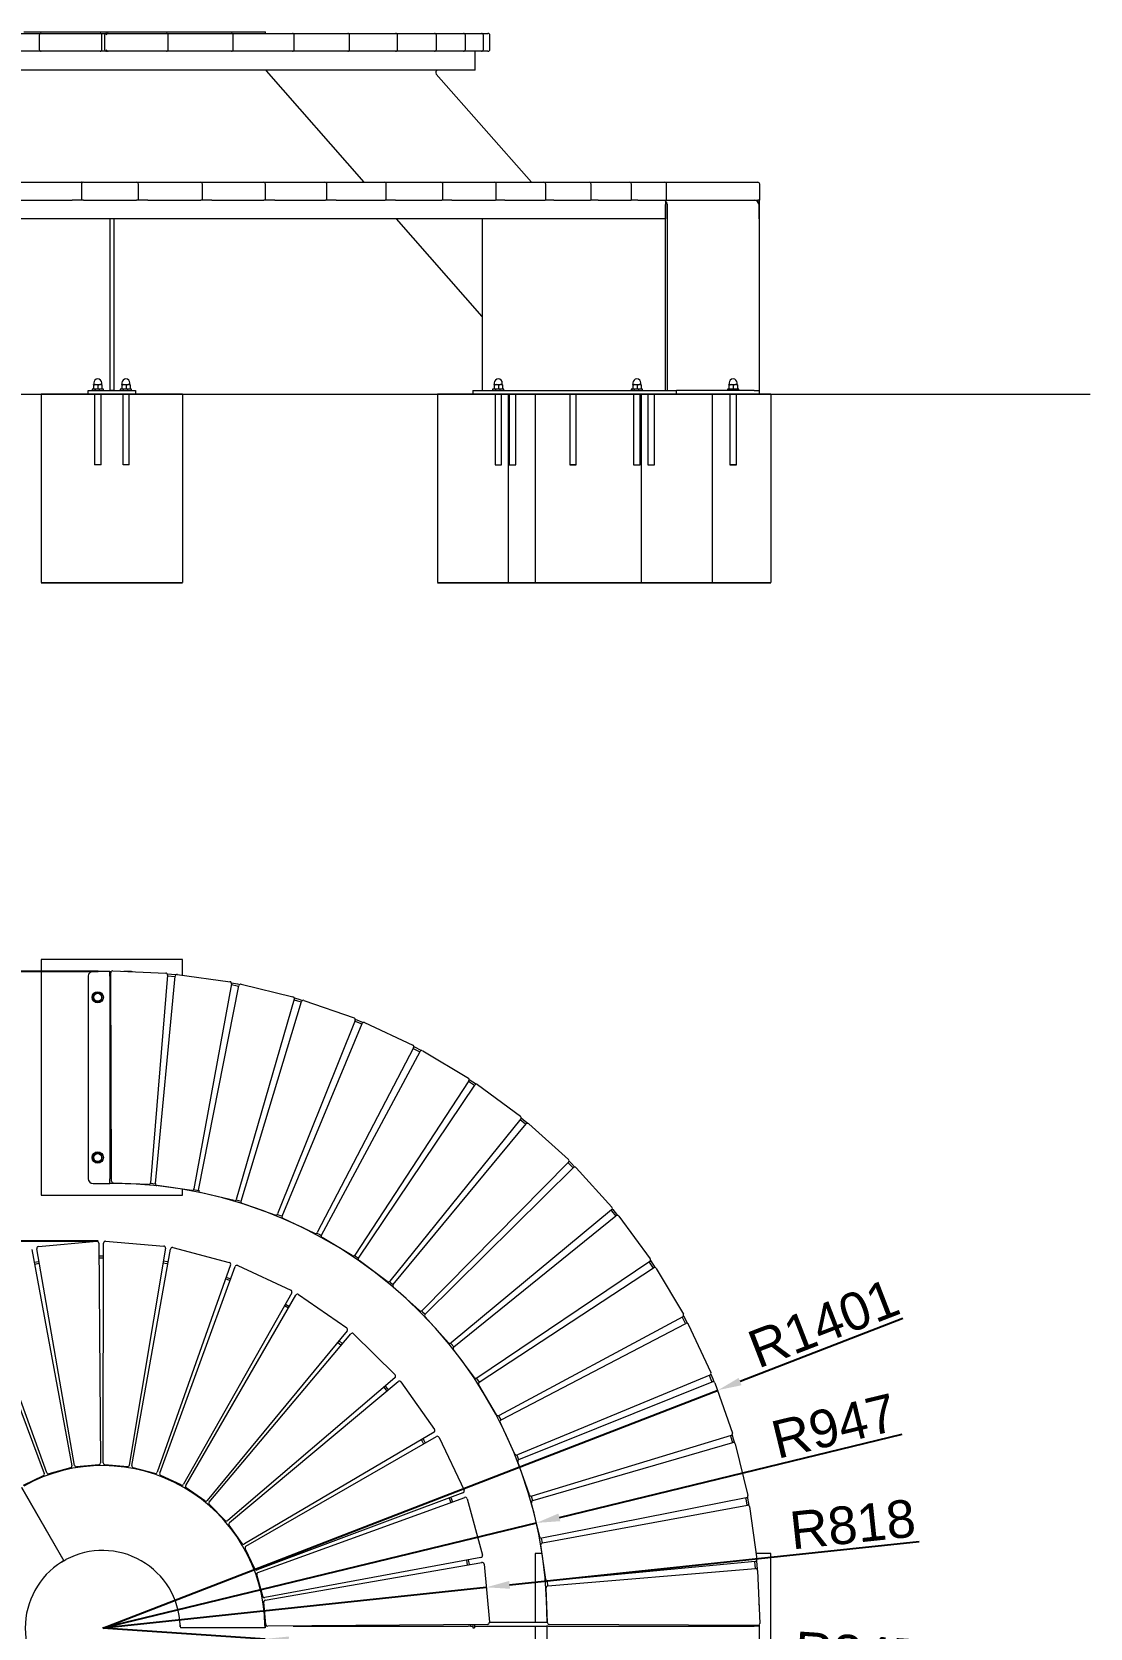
# Model space of a CAD drawing. Header units: millimetres. Extents: x -505 to 8929, y 370 to 7171.
# Drawn here: x 1021 to 3267, y 3784 to 7171 of the extents above; entities that cross this region are included whole.
import ezdxf

# ---------------------------------------------------------------- set-up
doc = ezdxf.new("R2010")
doc.units = ezdxf.units.MM
doc.linetypes.add('HIDDEN', pattern=[1.905, 1.27, -0.635])
for name, color, linetype, lineweight in [('ZANO_R', 7, 'Continuous', 0), ('ZANO_R_przerywana', 7, 'HIDDEN', 0), ('ZANO_W', 1, 'Continuous', 0)]:
    doc.layers.add(name, color=color, linetype=linetype, lineweight=lineweight)
doc.styles.get("Standard").update_dxf_attribs({"font": 'ARIALUNI.TTF'})
doc.dimstyles.new('pl i ang', dxfattribs={"dimtxt": 50, "dimasz": 50, "dimexe": 1.25, "dimexo": 0.625, "dimgap": 10, "dimtad": 1, "dimtoh": 1, "dimtxsty": 'Standard', "dimcen": 2.5, "dimclrd": 1, "dimclre": 1, "dimclrt": 1, "dimadec": 0, "dimazin": 0, "dimtfac": 1, "dimtmove": 0, "dimatfit": 3, "dimfxl": 1, "dimarcsym": 1})

# ---------------------------------------------------------------- blocks, each defined once
blk = doc.blocks.new('*D427')
at = {"layer": 'ZANO_W', "color": 1, "lineweight": -2}
for p, q in [((2869.3, 4440.4), (2524.1, 4306.8)), ((1171.2, 3783.2), (2477.5, 4288.8))]:
    blk.add_line(p, q, dxfattribs=at)
at = {"layer": 'ZANO_W', "color": 1}
blk.add_solid([(2521.1, 4314.6), (2527.1, 4299), (2477.5, 4288.8)], dxfattribs=at)
at = {"layer": 'ZANO_W', "color": 1, "insert": (2701.6, 4430.1), "char_height": 80, "attachment_point": 5, "rotation": 21.1572}
blk.add_mtext('R1401', dxfattribs=at)
blk = doc.blocks.new('*D428')
at = {"layer": 'ZANO_W', "color": 1, "lineweight": -2}
for p, q in [((2140.4, 4018.7), (2868.5, 4195)), ((1171.4, 3783.9), (2091.8, 4006.9))]:
    blk.add_line(p, q, dxfattribs=at)
at = {"layer": 'ZANO_W', "color": 1}
blk.add_solid([(2138.4, 4026.8), (2142.3, 4010.6), (2091.8, 4006.9)], dxfattribs=at)
at = {"layer": 'ZANO_W', "color": 1, "insert": (2723.8, 4212.3), "char_height": 80, "attachment_point": 5, "rotation": 13.6175}
blk.add_mtext('R947', dxfattribs=at)
blk = doc.blocks.new('*D429')
at = {"layer": 'ZANO_W', "color": 1, "lineweight": -2}
for p, q in [((2034.8, 3875.4), (2904.5, 3967.6)), ((1171.4, 3784), (1985.1, 3870.2))]:
    blk.add_line(p, q, dxfattribs=at)
at = {"layer": 'ZANO_W', "color": 1}
blk.add_solid([(2033.9, 3883.7), (2035.7, 3867.1), (1985.1, 3870.2)], dxfattribs=at)
at = {"layer": 'ZANO_W', "color": 1, "insert": (2763.1, 4003.7), "char_height": 80, "attachment_point": 5, "rotation": 6.0475}
blk.add_mtext('R818', dxfattribs=at)
blk = doc.blocks.new('*D430')
at = {"layer": 'ZANO_W', "color": 1, "lineweight": -2}
for p, q in [((1171.4, 3784), (1515.8, 3760.8)), ((1565.7, 3757.5), (2906.5, 3667.5))]:
    blk.add_line(p, q, dxfattribs=at)
at = {"layer": 'ZANO_W', "color": 1}
blk.add_solid([(1566.3, 3765.8), (1565.2, 3749.2), (1515.8, 3760.8)], dxfattribs=at)
at = {"layer": 'ZANO_W', "color": 1, "insert": (2773.3, 3727.5), "char_height": 80, "attachment_point": 5, "rotation": 356.1618}
blk.add_mtext('R345', dxfattribs=at)
blk = doc.blocks.new('*D432')
at = {"layer": 'ZANO_W', "color": 1, "lineweight": -2}
for p, q in [((1161.2, 4604.8), (-302.4, 4604.8)), ((-292.4, 4554.8), (-292.4, 3012.7)), ((1161.2, 2962.7), (-302.4, 2962.7))]:
    blk.add_line(p, q, dxfattribs=at)
at = {"layer": 'ZANO_W', "color": 1}
for points in [[(-284.1, 4554.8), (-300.7, 4554.8), (-292.4, 4604.8)], [(-300.7, 3012.7), (-284.1, 3012.7), (-292.4, 2962.7)]]:
    blk.add_solid(points, dxfattribs=at)
at = {"layer": 'ZANO_W', "color": 1, "insert": (-343.3, 3783.7), "char_height": 80, "attachment_point": 5, "rotation": 90}
blk.add_mtext('1642', dxfattribs=at)
blk = doc.blocks.new('*D433')
at = {"layer": 'ZANO_W', "color": 1, "lineweight": -2}
for p, q in [((1161.2, 5177.4), (-411.4, 5177.4)), ((-401.4, 5127.4), (-401.4, 2433.3)), ((1161.2, 2383.3), (-411.4, 2383.3))]:
    blk.add_line(p, q, dxfattribs=at)
at = {"layer": 'ZANO_W', "color": 1}
for points in [[(-393, 5127.4), (-409.7, 5127.4), (-401.4, 5177.4)], [(-409.7, 2433.3), (-393, 2433.3), (-401.4, 2383.3)]]:
    blk.add_solid(points, dxfattribs=at)
at = {"layer": 'ZANO_W', "color": 1, "insert": (-452.2, 3780.3), "char_height": 80, "attachment_point": 5, "rotation": 90}
blk.add_mtext('2794', dxfattribs=at)

msp = doc.modelspace()

# ---------------------------------------------------------------- linework, layer by layer
at = {"layer": 'ZANO_R', "color": 7}
for p, q in [((902.1, 7168.3), (1022.2, 7168.3)), ((1003.7, 7171.3), (1516.3, 7171.3)), ((1022.2, 7168.3), (1040.3, 7168.3)), ((1036.3, 7164.3), (1036.3, 7134.3)), ((1040.3, 7168.3), (1164, 7168.3)), ((1164, 7168.3), (1165.4, 7168.3)), ((1165.4, 7168.3), (1178.9, 7168.3)), ((1169.4, 7134.3), (1169.4, 7164.3)), ((1174.9, 7164.3), (1174.9, 7134.3)), ((1178.9, 7168.3), (1182.3, 7168.3)), ((1182.3, 7168.3), (1306, 7168.3)), ((1306, 7168.3), (1324.1, 7168.3)), ((1310, 7134.3), (1310, 7164.3)), ((1324.1, 7168.3), (1444, 7168.3)), ((1444, 7168.3), (1461.2, 7168.3)), ((1448, 7134.3), (1448, 7164.3)), ((1461.2, 7168.3), (1573.7, 7168.3)), ((1573.7, 7168.3), (1589.5, 7168.3)), ((1577.7, 7134.3), (1577.7, 7164.3)), ((1589.5, 7168.3), (1691.1, 7168.3)), ((1691.1, 7168.3), (1705.1, 7168.3)), ((1695.1, 7134.3), (1695.1, 7164.3)), ((1705.1, 7168.3), (1792.8, 7168.3)), ((1792.8, 7168.3), (1804.5, 7168.3)), ((1796.8, 7134.3), (1796.8, 7164.3)), ((1804.5, 7168.3), (1875.5, 7168.3)), ((1875.5, 7168.3), (1884.7, 7168.3)), ((1879.5, 7134.3), (1879.5, 7164.3)), ((1884.7, 7168.3), (1936.9, 7168.3)), ((1936.9, 7168.3), (1943.2, 7168.3)), ((1940.9, 7134.3), (1940.9, 7164.3)), ((1943.2, 7168.3), (1975.1, 7168.3)), ((1975.1, 7168.3), (1978.2, 7168.3)), ((1978.2, 7168.3), (1988.8, 7168.3)), ((1979.1, 7134.3), (1979.1, 7164.3)), ((1992.8, 7134.3), (1992.8, 7164.3)), ((1022.2, 7130.3), (902.1, 7130.3)), ((1027, 7130.3), (1022.2, 7130.3)), ((1040.3, 7130.3), (1027, 7130.3)), ((1164, 7130.3), (1040.3, 7130.3)), ((1164.1, 7130.3), (1164, 7130.3)), ((1182.1, 7130.3), (1164.1, 7130.3)), ((1182.3, 7130.3), (1182.1, 7130.3)), ((1306, 7130.3), (1182.3, 7130.3)), ((1319.2, 7130.3), (1306, 7130.3)), ((1324.1, 7130.3), (1319.2, 7130.3)), ((1444, 7130.3), (1324.1, 7130.3)), ((1451.7, 7130.3), (1444, 7130.3)), ((1461.2, 7130.3), (1451.7, 7130.3)), ((1573.7, 7130.3), (1461.2, 7130.3)), ((1575.7, 7130.3), (1573.7, 7130.3)), ((1589.5, 7130.3), (1575.7, 7130.3)), ((1691.1, 7130.3), (1589.5, 7130.3)), ((1705.1, 7130.3), (1691.1, 7130.3)), ((1792.8, 7130.3), (1705.1, 7130.3)), ((1804.5, 7130.3), (1792.8, 7130.3)), ((1875.5, 7130.3), (1804.5, 7130.3)), ((1884.7, 7130.3), (1875.5, 7130.3)), ((1936.9, 7130.3), (1884.7, 7130.3)), ((1943.2, 7130.3), (1936.9, 7130.3)), ((1975.1, 7130.3), (1943.2, 7130.3)), ((1961.4, 7090.3), (1961.4, 7130.3)), ((1978.2, 7130.3), (1975.1, 7130.3)), ((1988.8, 7130.3), (1978.2, 7130.3)), ((1961.4, 7090.3), (775.9, 7090.3)), ((1726.1, 6852.3), (1518.3, 7088.9)), ((1879.2, 7082), (2080.9, 6852.3)), ((994, 6852.3), (1106.5, 6852.3)), ((1106.5, 6852.3), (1126, 6852.3)), ((1125.8, 6848.3), (1125.8, 6814.3)), ((1129.8, 6852.3), (1242.8, 6852.3)), ((1242.8, 6852.3), (1266.2, 6852.3)), ((1246.8, 6814.3), (1246.8, 6848.3)), ((1266.2, 6852.3), (1378.5, 6852.3)), ((1378.5, 6852.3), (1401.8, 6852.3)), ((1382.5, 6814.3), (1382.5, 6848.3)), ((1401.8, 6852.3), (1512.3, 6852.3)), ((1512.3, 6852.3), (1535.3, 6852.3)), ((1516.3, 6814.3), (1516.3, 6848.3)), ((1535.3, 6852.3), (1642.8, 6852.3)), ((1642.8, 6852.3), (1665.3, 6852.3)), ((1646.8, 6814.3), (1646.8, 6848.3)), ((1665.3, 6852.3), (1768.9, 6852.3)), ((1768.9, 6852.3), (1790.5, 6852.3)), ((1772.9, 6814.3), (1772.9, 6848.3)), ((1790.5, 6852.3), (1889.1, 6852.3)), ((1889.1, 6852.3), (1909.8, 6852.3)), ((1893.1, 6814.3), (1893.1, 6848.3)), ((1909.8, 6852.3), (2002.4, 6852.3)), ((2002.4, 6852.3), (2021.8, 6852.3)), ((2006.4, 6814.3), (2006.4, 6848.3)), ((2021.8, 6852.3), (2107.6, 6852.3)), ((2107.6, 6852.3), (2125.5, 6852.3)), ((2111.6, 6814.3), (2111.6, 6848.3)), ((2125.5, 6852.3), (2203.6, 6852.3)), ((2203.6, 6852.3), (2219.8, 6852.3)), ((2207.6, 6814.3), (2207.6, 6848.3)), ((2219.8, 6852.3), (2289.4, 6852.3)), ((2289.4, 6852.3), (2303.8, 6852.3)), ((2293.4, 6814.3), (2293.4, 6848.3)), ((2303.8, 6852.3), (2364.2, 6852.3)), ((2364.2, 6852.3), (2561.7, 6852.3)), ((2368.2, 6814.3), (2368.2, 6848.3)), ((2565.7, 6814.3), (2565.7, 6848.3)), ((2565.7, 6848.3), (2565.7, 6848.3)), ((993.7, 6814.3), (1106.2, 6814.3)), ((1108.9, 6814.3), (1106.2, 6814.3)), ((1126.6, 6814.3), (1108.9, 6814.3)), ((1129.9, 6814.3), (1126.6, 6814.3)), ((1129.9, 6814.3), (1242.8, 6814.3)), ((1245.4, 6814.3), (1242.8, 6814.3)), ((1263.3, 6814.3), (1245.4, 6814.3)), ((1266.7, 6814.3), (1263.3, 6814.3)), ((1266.7, 6814.3), (1378.9, 6814.3)), ((1381.4, 6814.3), (1378.9, 6814.3)), ((1399.1, 6814.3), (1381.4, 6814.3)), ((1402.7, 6814.3), (1399.1, 6814.3)), ((1402.7, 6814.3), (1513.1, 6814.3)), ((1515.4, 6814.3), (1513.1, 6814.3)), ((1532.9, 6814.3), (1515.4, 6814.3)), ((1536.5, 6814.3), (1532.9, 6814.3)), ((1536.5, 6814.3), (1644.1, 6814.3)), ((1646.2, 6814.3), (1644.1, 6814.3)), ((1663.2, 6814.3), (1646.2, 6814.3)), ((1666.9, 6814.3), (1663.2, 6814.3)), ((1666.9, 6814.3), (1770.5, 6814.3)), ((1772.5, 6814.3), (1770.5, 6814.3)), ((1788.8, 6814.3), (1772.5, 6814.3)), ((1792.5, 6814.3), (1788.8, 6814.3)), ((1792.5, 6814.3), (1891.1, 6814.3)), ((1892.9, 6814.3), (1891.1, 6814.3)), ((1908.5, 6814.3), (1892.9, 6814.3)), ((1912.1, 6814.3), (1908.5, 6814.3)), ((1912.1, 6814.3), (2004.7, 6814.3)), ((2006.3, 6814.3), (2004.7, 6814.3)), ((2020.9, 6814.3), (2006.4, 6814.3)), ((2024.4, 6814.3), (2020.9, 6814.3)), ((2024.4, 6814.3), (2110.2, 6814.3)), ((2111.5, 6814.3), (2110.2, 6814.3)), ((2125, 6814.3), (2111.6, 6814.3)), ((2128.4, 6814.3), (2125, 6814.3)), ((2128.4, 6814.3), (2206.5, 6814.3)), ((2207.6, 6814.3), (2206.5, 6814.3)), ((2219.7, 6814.3), (2207.6, 6814.3)), ((2223, 6814.3), (2219.7, 6814.3)), ((2223, 6814.3), (2292.5, 6814.3)), ((2293.4, 6814.3), (2292.5, 6814.3)), ((2304.1, 6814.3), (2293.4, 6814.3)), ((2307.2, 6814.3), (2304.1, 6814.3)), ((2307.2, 6814.3), (2367.6, 6814.3)), ((2365.7, 6814.3), (2365.7, 6774.3)), ((2368.2, 6814.3), (2367.6, 6814.3)), ((2368.2, 6814.3), (2554.3, 6814.3)), ((2554.3, 6814.3), (2561.7, 6814.3)), ((2560.3, 6814.3), (2560.3, 6812.3)), ((2565.7, 6814.3), (2561.7, 6814.3)), ((2564.3, 6774.3), (2564.3, 6814.3)), ((2564.3, 6814.3), (2564.3, 6804.3)), ((2365.7, 6804.3), (2365.7, 6804.8)), ((2365.7, 6410.3), (2365.7, 6804.3)), ((2369.7, 6410.3), (2369.7, 6804.3)), ((2564.3, 6804.3), (2564.3, 6410.3)), ((2365.7, 6774.3), (483.6, 6774.3)), ((1186.3, 6774.3), (1186.3, 6410.3)), ((1194.3, 6774.3), (1194.3, 6410.3)), ((1976.3, 6567.5), (1794.6, 6774.3)), ((1976.3, 6774.3), (1976.3, 6410.3)), ((2564.3, 6774.3), (2564.3, 6774.3)), ((1140.3, 6402.3), (1140.3, 6410.3)), ((1140.3, 6410.3), (1150.3, 6410.3)), ((1148.3, 6412.8), (1148.3, 6410.3)), ((1172.3, 6412.8), (1148.3, 6412.8)), ((1150.3, 6410.3), (1230.3, 6410.3)), ((1151.3, 6422.8), (1151.3, 6422.8)), ((1151.3, 6422.8), (1156, 6422.8)), ((1151.3, 6422.8), (1151.3, 6422.8)), ((1151.3, 6412.8), (1151.3, 6412.8)), ((1151.4, 6422), (1151.4, 6413.6)), ((1151.8, 6426.3), (1151.8, 6423.1)), ((1156, 6422.8), (1165, 6422.8)), ((1160.6, 6422), (1160.6, 6413.6)), ((1169.3, 6422.8), (1165, 6422.8)), ((1168.8, 6423.1), (1168.8, 6426.3)), ((1169.3, 6422.8), (1169.3, 6422.8)), ((1169.3, 6412.8), (1169.3, 6412.8)), ((1169.4, 6422), (1169.4, 6413.6)), ((1172.3, 6410.3), (1172.3, 6412.8)), ((1194.3, 6410.3), (1186.3, 6410.3)), ((1208.3, 6412.8), (1208.3, 6410.3)), ((1232.3, 6412.8), (1208.3, 6412.8)), ((1211.3, 6422.8), (1211.3, 6422.8)), ((1211.3, 6422.8), (1216, 6422.8)), ((1211.3, 6422.8), (1211.3, 6422.8)), ((1211.3, 6412.8), (1211.3, 6412.8)), ((1211.4, 6422), (1211.4, 6413.6)), ((1211.8, 6426.3), (1211.8, 6423.1)), ((1216, 6422.8), (1225, 6422.8)), ((1220.6, 6422), (1220.6, 6413.6)), ((1229.3, 6422.8), (1225, 6422.8)), ((1228.8, 6423.1), (1228.8, 6426.3)), ((1229.3, 6422.8), (1229.3, 6422.8)), ((1229.3, 6412.8), (1229.3, 6412.8)), ((1229.4, 6422), (1229.4, 6413.6)), ((1230.3, 6410.3), (1240.3, 6410.3)), ((1232.3, 6410.3), (1232.3, 6412.8)), ((1240.3, 6410.3), (1240.3, 6402.3)), ((1956.9, 6410.3), (1956.9, 6402.3)), ((1956.9, 6410.3), (1961.9, 6410.3)), ((1961.9, 6410.3), (2334, 6410.3)), ((1998.8, 6412.8), (1998.8, 6410.3)), ((2022.8, 6412.8), (1998.8, 6412.8)), ((2001.8, 6422.8), (2001.8, 6422.8)), ((2001.8, 6422.8), (2006.5, 6422.8)), ((2001.8, 6422.8), (2001.8, 6422.8)), ((2001.8, 6412.8), (2001.8, 6412.8)), ((2002, 6422), (2002, 6413.6)), ((2002.3, 6426.3), (2002.3, 6423.1)), ((2006.5, 6422.8), (2015.5, 6422.8)), ((2011.1, 6422), (2011.1, 6413.6)), ((2019.8, 6422.8), (2015.5, 6422.8)), ((2019.3, 6423.1), (2019.3, 6426.3)), ((2019.8, 6422.8), (2019.8, 6422.8)), ((2019.8, 6412.8), (2019.8, 6412.8)), ((2020, 6422), (2020, 6413.6)), ((2022.8, 6410.3), (2022.8, 6412.8)), ((2293, 6412.8), (2293, 6410.3)), ((2317, 6412.8), (2293, 6412.8)), ((2296, 6422.8), (2296, 6422.8)), ((2296, 6422.8), (2300.8, 6422.8)), ((2296, 6422.8), (2296, 6422.8)), ((2296, 6412.8), (2296, 6412.8)), ((2296.2, 6422), (2296.2, 6413.6)), ((2296.5, 6426.3), (2296.5, 6423.1)), ((2300.8, 6422.8), (2309.8, 6422.8)), ((2305.3, 6422), (2305.3, 6413.6)), ((2314, 6422.8), (2309.8, 6422.8)), ((2313.5, 6423.1), (2313.5, 6426.3)), ((2314, 6422.8), (2314, 6422.8)), ((2314, 6412.8), (2314, 6412.8)), ((2314.2, 6422), (2314.2, 6413.6)), ((2317, 6410.3), (2317, 6412.8)), ((2334, 6410.3), (2347.6, 6410.3)), ((2347.6, 6410.3), (2387.7, 6410.3)), ((2365.7, 6410.3), (2369.7, 6410.3)), ((2387.7, 6410.3), (2389.1, 6410.3)), ((2389.1, 6402.3), (2389.1, 6410.3)), ((2554.3, 6410.3), (2389.1, 6410.3)), ((2497.3, 6412.8), (2497.3, 6410.3)), ((2521.3, 6412.8), (2497.3, 6412.8)), ((2500.3, 6422.8), (2500.3, 6422.8)), ((2500.3, 6422.8), (2505, 6422.8)), ((2500.3, 6422.8), (2500.3, 6422.8)), ((2500.3, 6412.8), (2500.3, 6412.8)), ((2500.4, 6422), (2500.4, 6413.6)), ((2500.8, 6426.3), (2500.8, 6423.1)), ((2505, 6422.8), (2514, 6422.8)), ((2509.6, 6422), (2509.6, 6413.6)), ((2518.3, 6422.8), (2514, 6422.8)), ((2517.8, 6423.1), (2517.8, 6426.3)), ((2518.3, 6422.8), (2518.3, 6422.8)), ((2518.3, 6412.8), (2518.3, 6412.8)), ((2518.4, 6422), (2518.4, 6413.6)), ((2521.3, 6410.3), (2521.3, 6412.8)), ((2554.3, 6410.3), (2564.3, 6410.3)), ((2564.3, 6410.3), (2564.3, 6402.3)), ((1040.3, 6402.3), (1340.3, 6402.3)), ((1340.3, 6402.3), (1040.3, 6402.3)), ((1167.3, 6402.3), (1153.3, 6402.3)), ((1167.3, 6402.3), (1153.3, 6402.3)), ((1227.3, 6402.3), (1213.3, 6402.3)), ((1227.3, 6402.3), (1213.3, 6402.3)), ((1881.5, 6402.3), (2314.1, 6402.3)), ((2031.8, 6402.3), (1881.5, 6402.3)), ((2003.9, 6402.3), (2017.8, 6402.3)), ((2464.5, 6402.3), (2031.8, 6402.3)), ((2033.9, 6402.3), (2047.9, 6402.3)), ((2089.3, 6402.3), (2464.5, 6402.3)), ((2589.3, 6402.3), (2089.3, 6402.3)), ((2176.3, 6402.3), (2162.3, 6402.3)), ((2176.3, 6402.3), (2162.3, 6402.3)), ((2298.1, 6402.3), (2312, 6402.3)), ((2314.1, 6402.3), (2464.5, 6402.3)), ((2328.1, 6402.3), (2342.1, 6402.3)), ((2464.5, 6402.3), (2589.3, 6402.3)), ((2516.3, 6402.3), (2502.3, 6402.3)), ((2516.3, 6402.3), (2502.3, 6402.3)), ((1140.3, 5167.4), (1140.3, 4737.4)), ((1186.3, 5177.4), (1150.3, 5177.4)), ((1186.3, 5177.4), (1189.4, 5177.4)), ((1186.3, 5167.4), (1186.3, 5177.4)), ((1186.3, 5167.4), (1186.3, 4737.4)), ((1189.9, 4731.9), (1187.9, 5174.3)), ((1192.1, 5178.3), (1304.9, 5173.9)), ((1230.3, 5177.4), (1215.7, 5177.4)), ((1308.8, 5169.6), (1272.1, 4728.7)), ((1282.8, 4727.1), (1324.8, 5167.5)), ((1308.6, 5168.1), (1324.7, 5166.6)), ((1329.3, 5171.1), (1441.2, 5155.5)), ((1444.5, 5150.8), (1364.3, 4715.7)), ((1465.1, 5150.2), (1574.8, 5123.6)), ((1374.6, 4713.1), (1460.2, 5147.1)), ((1577.7, 5118.6), (1454.6, 4693.6)), ((1598, 5116), (1704.5, 5078.6)), ((1464.6, 4689.9), (1592.8, 5113.4)), ((1706.9, 5073.3), (1542.3, 4662.7)), ((1551.7, 4658), (1721.4, 5066.6)), ((1726.8, 5068.7), (1829.1, 5020.9)), ((1831, 5015.4), (1626.3, 4623.1)), ((1830.3, 5014.1), (1844.2, 5006.6)), ((1831.3, 5018), (1847.4, 5009.4)), ((1635.2, 4617.6), (1844.6, 5007.3)), ((1850.2, 5008.9), (1947.2, 4951.1)), ((1948.5, 4945.5), (1705.9, 4575.5)), ((1714.1, 4569.1), (1961.2, 4936.1)), ((1966.9, 4937.1), (2057.8, 4870)), ((2058.5, 4864.3), (1780.4, 4520.2)), ((1787.8, 4513.1), (2070.1, 4853.7)), ((2075.9, 4854.1), (2159.6, 4778.3)), ((2159.8, 4772.5), (1848.9, 4457.8)), ((1855.5, 4450), (2170.3, 4760.9)), ((2176, 4760.8), (2251.8, 4677.1)), ((1150.3, 4727.4), (1186.3, 4727.4)), ((1186.3, 4727.4), (1186.3, 4737.4)), ((1194.3, 4727.4), (1186.3, 4727.4)), ((1268, 4725), (1193.7, 4727.9)), ((1194.3, 4727.9), (1194.3, 4727.4)), ((1194.3, 4727.4), (1194.3, 4727.9)), ((1194.3, 4727.4), (1194.3, 4727.4)), ((1271.9, 4727.7), (1282.7, 4726.6)), ((1359.8, 4712.5), (1286.2, 4722.8)), ((1364, 4714.7), (1374.6, 4712.6)), ((1449.9, 4690.9), (1377.6, 4708.4)), ((1537.2, 4660.4), (1467.1, 4685)), ((1621.1, 4621.4), (1553.7, 4652.9)), ((2251.4, 4671.3), (1910.8, 4389)), ((1916.6, 4380.6), (2260.6, 4658.8)), ((2266.4, 4658), (2333.5, 4567.2)), ((1700.6, 4574.2), (1636.7, 4612.3)), ((1020.6, 4587), (1105.7, 4128.1)), ((1111.1, 4129.1), (1030.8, 4588.8)), ((1034.4, 4593.5), (1158.1, 4604.8)), ((1162.4, 4600.8), (1166.5, 4134.1)), ((1162.7, 4573.4), (1172.7, 4573.5)), ((1172, 4134.2), (1172.8, 4600.9)), ((1177.1, 4604.8), (1300.9, 4594.5)), ((1304.5, 4589.8), (1227.4, 4129.5)), ((1232.9, 4128.6), (1314.7, 4588)), ((1319.6, 4591.2), (1439.7, 4559.5)), ((883.4, 4548.8), (1046.8, 4111.6)), ((1052, 4113.5), (893.1, 4552.3)), ((1025.6, 4560.1), (1035.5, 4561.9)), ((1026.3, 4556.1), (1036.2, 4557.9)), ((1162.7, 4569.4), (1172.7, 4569.5)), ((1442.4, 4554.3), (1286.7, 4114.4)), ((1291.9, 4112.5), (1452.2, 4550.8)), ((1457.6, 4553), (1570.4, 4501)), ((1774.9, 4519.5), (1715.1, 4563.7)), ((2332.5, 4561.5), (1965.5, 4314.4)), ((1970.4, 4305.6), (2340.4, 4548.2)), ((2331.2, 4560.6), (2339.7, 4547.7)), ((2334.1, 4563.6), (2343.9, 4548.6)), ((2346, 4546.9), (2403.8, 4449.8)), ((1843.3, 4457.6), (1788.2, 4507.5)), ((1572.2, 4495.4), (1342.4, 4089.2)), ((1347.2, 4086.4), (1581.2, 4490.2)), ((1586.9, 4491.5), (1688.9, 4420.6)), ((1556.7, 4468.1), (1565.4, 4463.1)), ((1558.7, 4471.5), (1567.4, 4466.5)), ((1905.3, 4389.4), (1855.4, 4444.5)), ((2402.2, 4444.3), (2012.5, 4234.9)), ((1689.7, 4414.8), (1392.8, 4054.7)), ((1397.1, 4051.1), (1697.6, 4408.2)), ((1703.5, 4408.4), (1791.6, 4320.9)), ((2016.5, 4225.7), (2408.7, 4430.3)), ((2414.2, 4428.5), (2462, 4326.1)), ((1669.7, 4390.6), (1677.4, 4384.2)), ((1672.3, 4393.7), (1680, 4387.2)), ((1960, 4315.4), (1915.9, 4375.2)), ((1791.4, 4315.1), (1436.5, 4012)), ((1440.1, 4007.7), (1798.1, 4307.1)), ((1803.9, 4306.4), (1875.5, 4204.9)), ((2459.9, 4320.8), (2051.3, 4151.1)), ((2054.4, 4141.7), (2465, 4306.3)), ((2470.3, 4303.9), (2507.7, 4197.4)), ((2007.2, 4236.3), (1969.1, 4300.2)), ((2011.4, 4234.5), (2016.1, 4225.5)), ((2046.2, 4153.1), (2014.7, 4220.4)), ((1874.3, 4199.2), (1472.2, 3962.3)), ((1475, 3957.5), (1879.5, 4190.2)), ((1885.1, 4188.4), (1938, 4076.1)), ((2505.1, 4192.2), (2081.7, 4064)), ((2083.8, 4054.4), (2508.7, 4177.4)), ((2513.7, 4174.5), (2540.4, 4064.8)), ((2050.3, 4150.8), (2054, 4141.5)), ((2076.7, 4066.5), (2052.1, 4136.6)), ((1044.8, 4106.6), (1001.7, 4086.3)), ((1102.8, 4123.5), (1056.8, 4111)), ((1162.9, 4130.1), (1115.4, 4125.8)), ((1223.2, 4126.2), (1175.7, 4130.2)), ((1281.9, 4111.8), (1235.8, 4124)), ((1337.2, 4087.5), (1294, 4107.5)), ((998.4, 4082.5), (1088.2, 3926.5)), ((998.4, 4082.4), (1088.1, 3926.7)), ((1387.5, 4053.9), (1348.3, 4081.1)), ((1935.8, 4070.6), (1498.6, 3907.2)), ((1431.1, 4012.2), (1397.3, 4045.7)), ((1500.6, 3902), (1939.4, 4060.9)), ((1906.4, 4059.6), (1909.9, 4050.2)), ((1910.1, 4061), (1913.6, 4051.6)), ((1944.6, 4058.2), (1977.2, 3938.4)), ((2080.6, 4063.8), (2083.4, 4054.2)), ((2098.6, 3977.3), (2081, 4049.6)), ((2537.3, 4059.9), (2103.2, 3974.3)), ((2104.4, 3964.6), (2539.5, 4044.9)), ((2544.2, 4041.5), (2559.8, 3929.7)), ((1466.9, 3963.4), (1439.4, 4002.4)), ((2102.1, 3974.3), (2103.9, 3964.5)), ((1493.6, 3909.2), (1473.3, 3952.3)), ((1974, 3933.4), (1515.1, 3848.3)), ((2111.4, 3886.5), (2101.2, 3960.2)), ((1510.6, 3851.2), (1498.1, 3897.2)), ((1516.1, 3842.9), (1975.9, 3923.2)), ((1943.2, 3927.7), (1945, 3917.8)), ((1947.1, 3928.4), (1948.9, 3918.5)), ((1980.5, 3919.6), (1991.8, 3795.9)), ((2556.2, 3925.1), (2115.8, 3883.1)), ((2116, 3873.4), (2556.9, 3910)), ((2554.7, 3925), (2556, 3910)), ((2558.6, 3926.3), (2560.1, 3908.8)), ((2561.3, 3906.2), (2565.7, 3793.3)), ((2115.3, 3795), (2112.4, 3869.2)), ((2114.7, 3883.1), (2115.5, 3873.3)), ((1517.2, 3791.1), (1512.8, 3838.6)), ((2564.3, 3832), (2564.1, 3833.9)), ((2564.3, 3832), (2564.3, 3829.1)), ((1991.8, 3796), (2112.8, 3796)), ((2112.8, 3796), (2115.2, 3796)), ((2114.3, 3796), (2114.3, 3807.4)), ((1515.5, 3784), (1335.8, 3784.3)), ((1515.5, 3784), (1511.5, 3784)), ((1515.5, 3789.6), (1515.2, 3789.6)), ((1515.5, 3789.3), (1515.5, 3789.6)), ((1515.5, 3787), (1515.5, 3784)), ((1517, 3788), (1517, 3792.7)), ((1519.2, 3788), (1517, 3788)), ((1987.9, 3791.6), (1521.2, 3787.5)), ((1575.6, 3788), (1947, 3788)), ((1952, 3788), (1947, 3788)), ((1952, 3791.3), (1952, 3788)), ((1952, 3788), (1956.5, 3788)), ((1956.5, 3791.3), (1956.5, 3784)), ((1956.5, 3784), (1960.5, 3784)), ((1960.5, 3791.3), (1960.5, 3784)), ((1960.5, 3788), (2112.8, 3788)), ((2116.6, 3788), (2112.8, 3788)), ((2114.3, 3752), (2114.3, 3788)), ((2116.6, 3788), (2554.3, 3788)), ((2561.7, 3789.2), (2119.3, 3791.1)), ((2564.3, 3788), (2554.3, 3788)), ((2564.3, 3790.1), (2564.3, 3788)), ((2564.3, 3788), (2564.3, 3752))]:
    msp.add_line(p, q, dxfattribs=at)
at = {"layer": 'ZANO_R'}
msp.add_line((-476.6, 6402.3), (3267.2, 6402.3), dxfattribs=at)
at = {"layer": 'ZANO_R', "color": 7, "flags": 128}
for points in [[(1151.4, 6422), (1151.3, 6422.8), (1151.3, 6422.8)], [(1151.3, 6412.8), (1151.3, 6412.9), (1151.4, 6413.6)], [(1151.4, 6422), (1153.7, 6422.6), (1156, 6422.8)], [(1160.6, 6413.6), (1158.3, 6413.1), (1156, 6412.8)], [(1160.6, 6422), (1162.7, 6422.6), (1165, 6422.8)], [(1169.4, 6413.6), (1167.3, 6413.1), (1165, 6412.8)], [(1169.4, 6422), (1169.3, 6422.8), (1169.3, 6422.8)], [(1169.3, 6412.8), (1169.3, 6412.9), (1169.4, 6413.6)], [(1211.4, 6422), (1211.3, 6422.8), (1211.3, 6422.8)], [(1211.3, 6412.8), (1211.3, 6412.9), (1211.4, 6413.6)], [(1211.4, 6422), (1213.7, 6422.6), (1216, 6422.8)], [(1220.6, 6413.6), (1218.3, 6413.1), (1216, 6412.8)], [(1220.6, 6422), (1222.7, 6422.6), (1225, 6422.8)], [(1229.4, 6413.6), (1227.3, 6413.1), (1225, 6412.8)], [(1229.4, 6422), (1229.3, 6422.8), (1229.3, 6422.8)], [(1229.3, 6412.8), (1229.3, 6412.9), (1229.4, 6413.6)], [(2002, 6422), (2001.9, 6422.8), (2001.8, 6422.8)], [(2001.8, 6412.8), (2001.9, 6412.9), (2002, 6413.6)], [(2002, 6422), (2004.2, 6422.6), (2006.5, 6422.8)], [(2011.1, 6413.6), (2008.9, 6413.1), (2006.5, 6412.8)], [(2011.1, 6422), (2013.3, 6422.6), (2015.5, 6422.8)], [(2020, 6413.6), (2017.8, 6413.1), (2015.5, 6412.8)], [(2020, 6422), (2019.9, 6422.8), (2019.8, 6422.8)], [(2019.8, 6412.8), (2019.9, 6412.9), (2020, 6413.6)], [(2296.2, 6422), (2296.1, 6422.8), (2296, 6422.8)], [(2296, 6412.8), (2296.1, 6412.9), (2296.2, 6413.6)], [(2296.2, 6422), (2298.4, 6422.6), (2300.8, 6422.8)], [(2305.3, 6413.6), (2303.1, 6413.1), (2300.8, 6412.8)], [(2305.3, 6422), (2307.5, 6422.6), (2309.8, 6422.8)], [(2314.2, 6413.6), (2312, 6413.1), (2309.8, 6412.8)], [(2314.2, 6422), (2314.1, 6422.8), (2314, 6422.8)], [(2314, 6412.8), (2314.1, 6412.9), (2314.2, 6413.6)], [(2500.4, 6422), (2500.3, 6422.8), (2500.3, 6422.8)], [(2500.3, 6412.8), (2500.3, 6412.9), (2500.4, 6413.6)], [(2500.4, 6422), (2502.7, 6422.6), (2505, 6422.8)], [(2509.6, 6413.6), (2507.3, 6413.1), (2505, 6412.8)], [(2509.6, 6422), (2511.7, 6422.6), (2514, 6422.8)], [(2518.4, 6413.6), (2516.3, 6413.1), (2514, 6412.8)], [(2518.4, 6422), (2518.3, 6422.8), (2518.3, 6422.8)], [(2518.3, 6412.8), (2518.3, 6412.9), (2518.4, 6413.6)], [(1234, 5176.7), (1232.2, 5177.2), (1230.3, 5177.4)], [(1308.1, 5172.2), (1326.4, 5170.5), (1326.5, 5170.5)], [(1444.1, 5153.5), (1457.2, 5150.9), (1462.3, 5149.9)], [(1444.3, 5149.3), (1456.4, 5147), (1460, 5146.3)], [(1155.6, 5130.1), (1155.3, 5129.9), (1153.2, 5128.6), (1151.1, 5127.3)], [(1151.3, 5122.1), (1151.2, 5126.1), (1151.1, 5127.3)], [(1151.4, 5117), (1151.3, 5120.8), (1151.3, 5122.1)], [(1151.4, 5117), (1153.7, 5115.7), (1156, 5114.5)], [(1160, 5132.8), (1157.8, 5131.4), (1155.6, 5130.1)], [(1164.6, 5130.3), (1164.2, 5130.5), (1162.1, 5131.6), (1160, 5132.8)], [(1169.1, 5127.8), (1166.9, 5129), (1164.6, 5130.3)], [(1165, 5114.7), (1165.3, 5114.9), (1167.4, 5116.2), (1169.4, 5117.4)], [(1169.3, 5122.6), (1169.2, 5126.6), (1169.1, 5127.8)], [(1169.4, 5117.4), (1169.3, 5121.3), (1169.3, 5122.6)], [(1577.3, 5117.2), (1584.3, 5115.1), (1592.6, 5112.5)], [(1577.5, 5121.3), (1585.5, 5118.9), (1595.2, 5115.9)], [(1156, 5114.5), (1156.3, 5114.3), (1158.5, 5113.1), (1160.6, 5112)], [(1160.6, 5112), (1162.7, 5113.3), (1165, 5114.7)], [(1706.4, 5071.9), (1708.6, 5071), (1721.1, 5065.8)], [(1707.1, 5076), (1710.1, 5074.7), (1724, 5068.9)], [(1949.2, 4948), (1962.2, 4939.3), (1964.3, 4937.9)], [(1947.7, 4944.2), (1959.9, 4936), (1960.8, 4935.4)], [(2057.5, 4863.1), (2065.3, 4856.7), (2069.6, 4853.1)], [(2059.4, 4866.7), (2067.8, 4859.7), (2073.3, 4855.1)], [(1155.6, 4790.1), (1155.3, 4789.9), (1153.2, 4788.6), (1151.1, 4787.3)], [(1151.3, 4782.1), (1151.2, 4786.1), (1151.1, 4787.3)], [(1151.4, 4777), (1151.3, 4780.8), (1151.3, 4782.1)], [(1151.4, 4777), (1153.7, 4775.7), (1156, 4774.5)], [(1160, 4792.8), (1157.8, 4791.4), (1155.6, 4790.1)], [(1164.6, 4790.3), (1164.2, 4790.5), (1162.1, 4791.6), (1160, 4792.8)], [(1169.1, 4787.8), (1166.9, 4789), (1164.6, 4790.3)], [(1165, 4774.7), (1165.3, 4774.9), (1167.4, 4776.2), (1169.4, 4777.4)], [(1169.3, 4782.6), (1169.2, 4786.6), (1169.1, 4787.8)], [(1169.4, 4777.4), (1169.3, 4781.3), (1169.3, 4782.6)], [(1156, 4774.5), (1156.3, 4774.3), (1158.5, 4773.1), (1160.6, 4772)], [(1160.6, 4772), (1162.7, 4773.3), (1165, 4774.7)], [(2158.7, 4771.5), (2162.5, 4767.6), (2169.7, 4760.4)], [(2160.9, 4774.9), (2165.4, 4770.4), (2173.6, 4762.1)], [(1454.2, 4692.6), (1463.9, 4689.7), (1464.5, 4689.5)], [(1541.7, 4661.7), (1549.7, 4658.4), (1551.6, 4657.6)], [(2250.2, 4670.3), (2250.8, 4669.6), (2260, 4658.2)], [(2252.8, 4673.5), (2253.9, 4672.1), (2264.1, 4659.6)], [(1625.7, 4622.2), (1631.9, 4618.9), (1635, 4617.2)], [(1705.2, 4574.6), (1709.9, 4571.5), (1713.9, 4568.7)], [(1299.3, 4558.9), (1307.2, 4557.5), (1309.2, 4557.2)], [(1299.9, 4562.8), (1307.9, 4561.4), (1309.9, 4561.1)], [(1432, 4524.7), (1435.5, 4523.5), (1441.4, 4521.3)], [(1433.3, 4528.5), (1436.9, 4527.2), (1442.8, 4525.1)], [(1779.5, 4519.4), (1782.8, 4516.7), (1787.6, 4512.7)], [(1848, 4457.1), (1850, 4455), (1855.2, 4449.7)], [(2400.9, 4443.5), (2407.4, 4431.1), (2408, 4429.9)], [(2404, 4446.2), (2410.9, 4432.9), (2412.2, 4430.4)], [(1909.8, 4388.4), (1910.9, 4387), (1916.3, 4380.4)], [(1964.5, 4313.9), (1964.8, 4313.4), (1970, 4305.4)], [(2458.5, 4320.2), (2462.2, 4311.2), (2464.2, 4306)], [(2461.9, 4322.5), (2465.9, 4312.7), (2468.5, 4306.1)], [(1767.6, 4294.7), (1772.5, 4288.8), (1774, 4287)], [(1770.6, 4297.3), (1775.6, 4291.4), (1777.1, 4289.6)], [(1847.3, 4183.2), (1849, 4180.3), (1852.3, 4174.6)], [(1850.7, 4185.3), (1852.4, 4182.3), (1855.8, 4176.6)], [(2503.7, 4191.8), (2505.2, 4186.5), (2507.9, 4177.2)], [(2507.2, 4193.8), (2509, 4187.6), (2512.2, 4176.9)], [(2535.8, 4059.6), (2536.1, 4058.3), (2538.6, 4044.7)], [(2539.6, 4061.3), (2540, 4059.1), (2542.8, 4044)]]:
    msp.add_lwpolyline(points, dxfattribs=at)
at = {"layer": 'ZANO_R', "color": 7}
for centre, radius in [((1160.3, 5122.4), 12), ((1160.3, 5122.4), 8.5), ((1160.3, 4782.4), 12), ((1160.3, 4782.4), 8.5)]:
    msp.add_circle(centre, radius, dxfattribs=at)
for centre, radius, start, end in [((1040.3, 7164.3), 4, 90, 180), ((1165.4, 7164.3), 4, 0.0004, 89.9991), ((1178.9, 7164.3), 4, 90.0007, 180.001), ((1182.3, 7164.3), 4, 90.0016, 180.0001), ((1306, 7164.3), 4, 0, 90), ((1444, 7164.3), 4, 0, 90), ((1430, 7168.6), 86.4, 359.8307, 1.8213), ((1573.7, 7164.3), 4, 0, 90), ((1691.1, 7164.3), 4, 0, 90), ((1792.8, 7164.3), 4, 0, 90), ((1875.5, 7164.3), 4, 0, 90), ((1936.9, 7164.3), 4, 0, 90), ((1975.1, 7164.3), 4, 0, 90), ((1988.8, 7164.3), 4, 0, 90), ((1040.3, 7134.3), 4, 180, 270), ((1165.4, 7134.3), 4, 270.0009, 359.9996), ((1178.9, 7134.3), 4, 179.999, 269.9993), ((1182.3, 7134.3), 4, 179.9999, 269.9984), ((1306, 7134.3), 4, 270, 0), ((1444, 7134.3), 4, 270, 0), ((1573.7, 7134.3), 4, 270, 0), ((1691.1, 7134.3), 4, 270, 0), ((1792.8, 7134.3), 4, 270, 0), ((1875.5, 7134.3), 4, 270, 0), ((1936.9, 7134.3), 4, 270, 0), ((1975.1, 7134.3), 4, 270, 0), ((1988.8, 7134.3), 4, 270, 0), ((1522, 7092.2), 5, 202.1365, 221.2943), ((1882.9, 7085.3), 5, 90, 221.2943), ((1129.8, 6848.3), 4, 90.0149, 180.0144), ((1126, 6848.3), 4, 61.6482, 90), ((1242.8, 6848.3), 4, 0, 90), ((1378.5, 6848.3), 4, 0, 90), ((1512.3, 6848.3), 4, 0, 90), ((1642.8, 6848.3), 4, 0, 90), ((1768.9, 6848.3), 4, 0, 90), ((1889.1, 6848.3), 4, 0, 90), ((2002.4, 6848.3), 4, 0, 90), ((2107.6, 6848.3), 4, 0, 90), ((2203.6, 6848.3), 4, 0, 90), ((2289.4, 6848.3), 4, 0, 90), ((2364.2, 6848.3), 4, 0, 90), ((2561.7, 6848.3), 4, 0, 90), ((2359.4, 6804.6), 10.3, 358.526, 52.3797), ((2554.3, 6804.3), 10, 0, 90), ((1156.1, 6426.9), 14, 250.5167, 269.5269), ((1151.5, 6423.1), 0.25, 270, 0), ((1160.3, 6426.3), 8.5, 0, 180), ((1155.9, 6408.8), 14, 70.5167, 89.5271), ((1165.1, 6426.1), 13.2, 249.9156, 269.5036), ((1164.9, 6409.6), 13.2, 69.9156, 89.5037), ((1169, 6423.1), 0.25, 180, 270), ((1216.1, 6426.9), 14, 250.5167, 269.5269), ((1211.5, 6423.1), 0.25, 270, 0), ((1220.3, 6426.3), 8.5, 0, 180), ((1215.9, 6408.8), 14, 70.5167, 89.5271), ((1225.1, 6426.1), 13.2, 249.9155, 269.5037), ((1224.9, 6409.6), 13.2, 69.9156, 89.5037), ((1229, 6423.1), 0.25, 180, 270), ((2006.7, 6426.9), 14, 250.5169, 269.5269), ((2002.1, 6423.1), 0.25, 270, 0), ((2010.8, 6426.3), 8.5, 0, 180), ((2006.4, 6408.8), 14, 70.5167, 89.5269), ((2015.7, 6426.1), 13.2, 249.9156, 269.5037), ((2015.4, 6409.6), 13.2, 69.9156, 89.5036), ((2019.6, 6423.1), 0.25, 180, 270), ((2300.9, 6426.9), 14, 250.5169, 269.5268), ((2296.3, 6423.1), 0.25, 270, 0), ((2305, 6426.3), 8.5, 0, 180), ((2300.6, 6408.8), 14, 70.5169, 89.5268), ((2309.9, 6426.1), 13.2, 249.9154, 269.5037), ((2309.6, 6409.6), 13.2, 69.9154, 89.5037), ((2313.8, 6423.1), 0.25, 180, 270), ((2505.1, 6426.9), 14, 250.5165, 269.5273), ((2500.5, 6423.1), 0.25, 270, 0), ((2509.3, 6426.3), 8.5, 0, 180), ((2504.9, 6408.8), 14, 70.5165, 89.527), ((2514.1, 6426.1), 13.2, 249.9157, 269.5037), ((2513.9, 6409.6), 13.2, 69.9157, 89.5034), ((2518, 6423.1), 0.25, 180, 270), ((1150.3, 5167.4), 10, 90, 180), ((1191.9, 5174.3), 4, 87.75, 180.25), ((1304.8, 5169.9), 4, 355.25, 87.75), ((1328.8, 5167.1), 4, 82.05, 174.55), ((1440.6, 5151.5), 4, 349.55, 82.05), ((1464.1, 5146.4), 4, 76.35, 168.85), ((1160.3, 5122.4), 9, 121.5608, 181.5608), ((1160.3, 5122.4), 9, 181.5608, 241.5608), ((1160.3, 5122.4), 9, 61.5608, 121.5608), ((1160.3, 5122.4), 9, 1.5608, 61.5608), ((1160.3, 5122.4), 9, 301.5608, 1.5608), ((1573.9, 5119.7), 4, 343.85, 76.35), ((1596.7, 5112.2), 4, 70.65, 163.15), ((1160.3, 5122.4), 9, 241.5608, 301.5608), ((1703.2, 5074.8), 4, 338.15, 70.65), ((1725.1, 5065.1), 4, 64.95, 157.45), ((1827.4, 5017.3), 4, 332.45, 64.95), ((1848.1, 5005.4), 4, 59.25, 151.75), ((1945.2, 4947.7), 4, 326.75, 59.25), ((1964.5, 4933.9), 4, 53.55, 146.05), ((2055.4, 4866.8), 4, 321.05, 53.55), ((2073.2, 4851.1), 4, 47.85, 140.35), ((1160.3, 4782.4), 9, 121.5608, 181.5608), ((1160.3, 4782.4), 9, 181.5608, 241.5608), ((1160.3, 4782.4), 9, 61.5608, 121.5608), ((1160.3, 4782.4), 9, 1.5608, 61.5608), ((1160.3, 4782.4), 9, 301.5608, 1.5608), ((2156.9, 4775.4), 4, 315.35, 47.85), ((1160.3, 4782.4), 9, 241.5608, 301.5608), ((2173.1, 4758.1), 4, 42.15, 134.65), ((1150.3, 4737.4), 10, 180, 270), ((1193.9, 4731.9), 4, 180.25, 267.75), ((1188.6, 3801.7), 925.7, 359.6472, 89.6472), ((1268.1, 4729), 4, 267.75, 355.25), ((1286.7, 4726.7), 4, 174.55, 262.05), ((1360.4, 4716.4), 4, 262.05, 349.55), ((1378.6, 4712.3), 4, 168.85, 256.35), ((1450.8, 4694.7), 4, 256.35, 343.85), ((1468.4, 4688.8), 4, 163.15, 250.65), ((2248.9, 4674.4), 4, 309.65, 42.15), ((1538.6, 4664.2), 4, 250.65, 338.15), ((1555.4, 4656.5), 4, 157.45, 244.95), ((2263.1, 4655.7), 4, 36.45, 128.95), ((1622.8, 4625), 4, 244.95, 332.45), ((1638.7, 4615.7), 4, 151.75, 239.25), ((1034.7, 4589.5), 4, 95.2048, 189.9095), ((1158.4, 4600.8), 4, 0.5, 95.2048), ((1176.8, 4600.8), 4, 85.2048, 179.9095), ((1300.5, 4590.5), 4, 350.5, 85.2048), ((1318.6, 4587.3), 4, 75.2048, 169.9095), ((1702.6, 4577.7), 4, 239.25, 326.75), ((1438.7, 4555.6), 4, 340.5, 75.2048), ((1455.9, 4549.4), 4, 65.2048, 159.9095), ((1717.5, 4566.9), 4, 146.05, 233.55), ((2330.2, 4564.8), 4, 303.95, 36.45), ((2342.6, 4544.8), 4, 30.75, 123.25), ((1777.3, 4522.7), 4, 233.55, 321.05), ((1790.9, 4510.5), 4, 140.35, 227.85), ((1568.7, 4497.3), 4, 330.5, 65.2048), ((1584.6, 4488.2), 4, 55.2048, 149.9095), ((1846, 4460.6), 4, 227.85, 315.35), ((1858.3, 4447.2), 4, 134.65, 222.15), ((2400.3, 4447.8), 4, 298.25, 30.75), ((1686.6, 4417.3), 4, 320.5, 55.2048), ((1700.7, 4405.6), 4, 45.2048, 139.9095), ((2410.6, 4426.8), 4, 25.05, 117.55), ((1908.2, 4392.1), 4, 222.15, 309.65), ((1919.1, 4377.5), 4, 128.95, 216.45), ((1788.8, 4318.1), 4, 310.5, 45.2048), ((1800.7, 4304.1), 4, 35.2048, 129.9095), ((1963.2, 4317.7), 4, 216.45, 303.95), ((1972.6, 4302.3), 4, 123.25, 210.75), ((2458.4, 4324.5), 4, 292.55, 25.05), ((2466.5, 4302.6), 4, 19.35, 111.85), ((2010.6, 4238.4), 4, 210.75, 298.25), ((1872.3, 4202.6), 4, 300.5, 35.2048), ((2018.3, 4222.1), 4, 117.55, 205.05), ((1881.5, 4186.7), 4, 25.2048, 119.9095), ((2503.9, 4196), 4, 286.85, 19.35), ((2509.9, 4173.6), 4, 13.65, 106.15), ((1162.5, 4134.1), 4, 275.2048, 0.5), ((1176, 4134.2), 4, 179.9095, 265.2048), ((2049.8, 4154.8), 4, 205.05, 292.55), ((2055.9, 4137.9), 4, 111.85, 199.35), ((1170.5, 3783.5), 345, 0.991, 119.0201), ((1043.1, 4110.2), 4, 295.2048, 20.5), ((1055.8, 4114.9), 4, 199.9095, 285.2048), ((1101.7, 4127.4), 4, 285.2048, 10.5), ((1115.1, 4129.8), 4, 189.9095, 275.2048), ((1223.5, 4130.2), 4, 265.2048, 350.5), ((1236.8, 4127.9), 4, 169.9095, 255.2048), ((1282.9, 4115.7), 4, 255.2048, 340.5), ((1295.6, 4111.1), 4, 159.9095, 245.2048), ((1338.9, 4091.1), 4, 245.2048, 330.5), ((1350.6, 4084.4), 4, 149.9095, 235.2048), ((1934.4, 4074.4), 4, 290.5, 25.2048), ((2080.5, 4067.8), 4, 199.35, 286.85), ((1389.7, 4057.2), 4, 235.2048, 320.5), ((1400.1, 4048.6), 4, 139.9095, 225.2048), ((1940.7, 4057.2), 4, 15.2048, 109.9095), ((2084.9, 4050.5), 4, 106.15, 193.65), ((2536.5, 4063.8), 4, 281.15, 13.65), ((2540.2, 4041), 4, 7.95, 100.45), ((1433.9, 4015), 4, 225.2048, 310.5), ((1442.7, 4004.7), 4, 129.9095, 215.2048), ((2102.4, 3978.3), 4, 193.65, 281.15), ((2105.1, 3960.7), 4, 100.45, 187.95), ((1170.5, 3783.5), 165, 2.1509, 118.0415), ((1470.2, 3965.7), 4, 215.2048, 300.5), ((1477, 3954), 4, 119.9095, 205.2048), ((1973.3, 3937.3), 4, 280.5, 15.2048), ((1171.4, 3784), 165, 122.1509, 238.0415), ((1063.8, 3957.6), 39.3, 300.1971, 308.1009), ((1171.6, 3783.6), 165.5, 121.0418, 121.9076), ((1005.7, 4081.1), 175.2, 298.0961, 299.8621), ((1497.2, 3910.9), 4, 205.2048, 290.5), ((1501.9, 3898.2), 4, 109.9095, 195.2048), ((1976.5, 3919.3), 4, 5.2048, 99.9095), ((2555.8, 3929.1), 4, 275.45, 7.95), ((2557.3, 3906), 4, 2.25, 94.75), ((2115.4, 3887.1), 4, 187.95, 275.45), ((2116.4, 3869.4), 4, 94.75, 182.25), ((1514.4, 3852.3), 4, 195.2048, 280.5), ((1516.8, 3838.9), 4, 99.9095, 185.2048), ((1987.8, 3795.6), 4, 270.5, 5.2048), ((2119.3, 3795.1), 4, 182.25, 269.75), ((1374.7, 3789.8), 39.3, 180.1969, 188.101), ((1172.2, 3783.5), 163.3, 1.0361, 1.9134), ((1782.8, 3789.3), 267.3, 179.9638, 181.1212), ((1251.7, 3784.4), 263.8, 0.6028, 0.8126), ((1170.5, 3783.5), 345, 0.083, 0.6177), ((1521.1, 3791.5), 4, 185.2048, 270.5), ((2561.7, 3793.2), 4, 269.75, 2.25)]:
    msp.add_arc(centre, radius, start, end, dxfattribs=at)
at = {"layer": 'ZANO_R_przerywana', "color": 7}
for p, q in [((1040.3, 6402.3), (1040.3, 6002.3)), ((1040.3, 6402.3), (1040.3, 6002.3)), ((1153.3, 6402.3), (1153.3, 6252.3)), ((1167.3, 6252.3), (1167.3, 6402.3)), ((1213.3, 6402.3), (1213.3, 6252.3)), ((1227.3, 6252.3), (1227.3, 6402.3)), ((1340.3, 6402.3), (1340.3, 6002.3)), ((1340.3, 6402.3), (1340.3, 6002.3)), ((1881.5, 6402.3), (1881.5, 6002.3)), ((2003.8, 6402.3), (2003.8, 6252.3)), ((2017.8, 6252.3), (2017.8, 6402.3)), ((2031.8, 6402.3), (2031.8, 6002.3)), ((2033.9, 6402.3), (2033.9, 6252.3)), ((2047.9, 6252.3), (2047.9, 6402.3)), ((2089.3, 6402.3), (2089.3, 6002.3)), ((2162.3, 6402.3), (2162.3, 6252.3)), ((2176.3, 6252.3), (2176.3, 6402.3)), ((2298, 6402.3), (2298, 6252.3)), ((2312, 6252.3), (2312, 6402.3)), ((2314.1, 6402.3), (2314.1, 6002.3)), ((2328.1, 6402.3), (2328.1, 6252.3)), ((2342.1, 6252.3), (2342.1, 6402.3)), ((2464.5, 6402.3), (2464.5, 6002.3)), ((2502.3, 6402.3), (2502.3, 6252.3)), ((2516.3, 6252.3), (2516.3, 6402.3)), ((2589.3, 6402.3), (2589.3, 6002.3)), ((2589.3, 6402.3), (2589.3, 6002.3)), ((1167.3, 6252.3), (1153.3, 6252.3)), ((1167.3, 6252.3), (1153.3, 6252.3)), ((1227.3, 6252.3), (1213.3, 6252.3)), ((1227.3, 6252.3), (1213.3, 6252.3)), ((2003.8, 6252.3), (2017.8, 6252.3)), ((2033.9, 6252.3), (2047.9, 6252.3)), ((2162.3, 6252.3), (2176.3, 6252.3)), ((2176.3, 6252.3), (2162.3, 6252.3)), ((2298, 6252.3), (2312, 6252.3)), ((2328.1, 6252.3), (2342.1, 6252.3)), ((2502.3, 6252.3), (2516.3, 6252.3)), ((2516.3, 6252.3), (2502.3, 6252.3)), ((1040.3, 6002.3), (1340.3, 6002.3)), ((1340.3, 6002.3), (1040.3, 6002.3)), ((1881.5, 6002.3), (2314.1, 6002.3)), ((2031.8, 6002.3), (1881.5, 6002.3)), ((2464.5, 6002.3), (2031.8, 6002.3)), ((2089.3, 6002.3), (2464.5, 6002.3)), ((2589.3, 6002.3), (2089.3, 6002.3)), ((2314.1, 6002.3), (2464.5, 6002.3)), ((2464.5, 6002.3), (2589.3, 6002.3)), ((1040.3, 5202.4), (1040.3, 4702.4)), ((1340.3, 5202.4), (1040.3, 5202.4)), ((1340.3, 5169.6), (1340.3, 5202.4)), ((1340.3, 4702.4), (1340.3, 4714.9)), ((1040.3, 4702.4), (1340.3, 4702.4)), ((2103.6, 3942), (2089.3, 3942)), ((2089.3, 3942), (2089.3, 3796)), ((2589.3, 3942), (2558.1, 3942)), ((2589.3, 3642), (2589.3, 3942)), ((2089.3, 3788), (2089.3, 3642))]:
    msp.add_line(p, q, dxfattribs=at)

# ---------------------------------------------------------------- dimensions: what is measured, and where the dimension line sits
at = {"layer": 'ZANO_W'}
for base, p1, p2, picture, middle in [((-401.4, 2383.3), (1171.2, 5177.4), (1171.2, 2383.3), '*D433', (-452.2, 3780.3)), ((-292.4, 2962.7), (1171.2, 4604.8), (1171.2, 2962.7), '*D432', (-343.3, 3783.7))]:
    dim = msp.add_linear_dim(base=base, p1=p1, p2=p2, angle=90, dimstyle='pl i ang', override={"dimtxt": 80, "dimasz": 50, "dimexe": 10, "dimexo": 10, "dimtoh": 0, "dimdec": 0, "dimtdec": 0, "dimtmove": 1}, dxfattribs=at)
    dim.commit()
    dim.dimension.update_dxf_attribs({"geometry": picture, "text_midpoint": middle})
dim = msp.add_radius_dim(center=(1171.2, 3783.2), mpoint=(2477.5, 4288.8), dimstyle='pl i ang', override={"dimtxt": 80, "dimasz": 50, "dimexe": 10, "dimexo": 10, "dimtoh": 0, "dimdec": 0, "dimtdec": 0, "dimtmove": 1}, dxfattribs=at)
dim.commit()
dim.dimension.update_dxf_attribs({"geometry": '*D427', "text_midpoint": (2701.6, 4430.1)})
for center, mpoint, picture, middle in [((1171.4, 3783.9), (2091.8, 4006.9), '*D428', (2735.7, 4162.9)), ((1171.4, 3784), (1985.1, 3870.2), '*D429', (2768.5, 3953.2)), ((1171.4, 3784), (1515.8, 3760.8), '*D430', (2769.9, 3676.7))]:
    dim = msp.add_radius_dim(center=center, mpoint=mpoint, dimstyle='pl i ang', override={"dimtxt": 80, "dimasz": 50, "dimexe": 10, "dimexo": 10, "dimtoh": 0, "dimdec": 0, "dimtdec": 0, "dimtmove": 1}, dxfattribs=at)
    dim.commit()
    dim.dimension.update_dxf_attribs({"geometry": picture, "text_midpoint": middle, "dimtype": 164})

doc.saveas('drawing.dxf')
